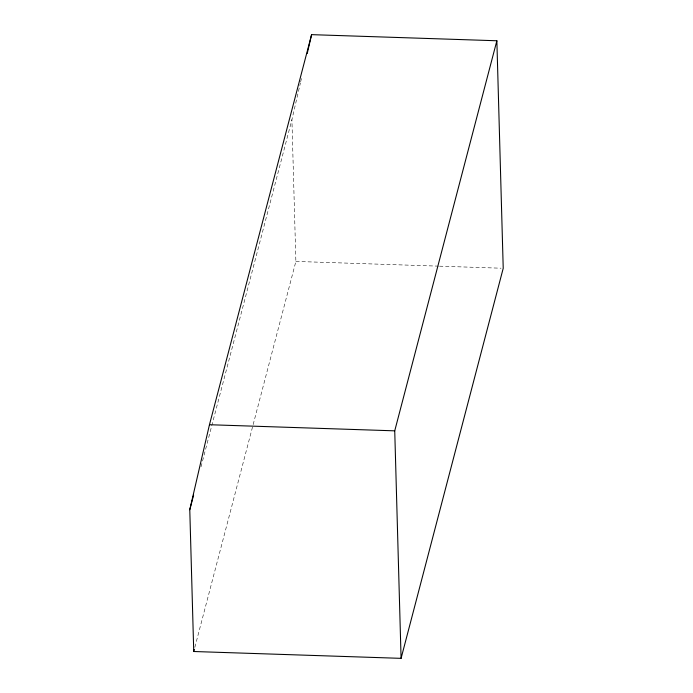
<?xml version="1.0" encoding="UTF-8"?>
<svg xmlns="http://www.w3.org/2000/svg" width="693" height="693" viewBox="0 0 693 693"><rect width="100%" height="100%" fill="white"/><g stroke="black" fill="none" stroke-linecap="round" stroke-linejoin="round"><path stroke-width="0.52" stroke-dasharray="3.46 2.6" d="M201.005 466.848L291.918 119.655L300.416 82.926M300.658 81.878L301.871 76.628M194.837 647.323L295.876 261.434L291.918 119.655M295.876 261.434L438.426 266.138M439.501 266.173L501.056 268.208"/><path stroke-width="1.04" d="M189.778 509.727L209.459 424.722L311.59 34.65L496.864 40.766L503.222 268.278L401.082 658.35L193.737 651.507L189.778 509.727L193.616 495.088M307.216 53.543L311.59 34.65M193.737 651.507L194.291 649.419M401.082 658.35L394.733 430.838L496.864 40.766M209.459 424.722L394.733 430.838"/></g></svg>
